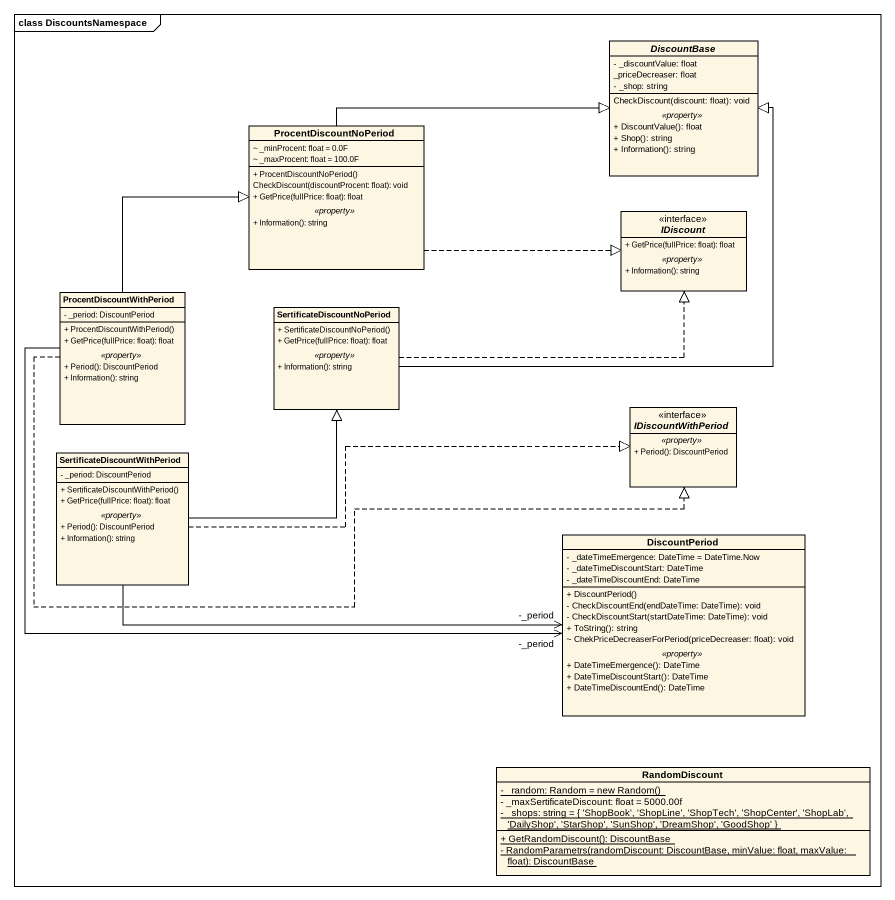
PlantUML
@startuml
mainframe class DiscountsNamespace
hide circle
hide empty members
skinparam classAttributeIconSize 0
abstract class DiscountBase {
  - _discountValue: float
  _priceDecreaser: float
  - _shop: string
  --
  CheckDiscount(discount: float): void
  .. <<property>> ..
  + DiscountValue(): float
  + Shop(): string
  + Information(): string
}
class ProcentDiscountNoPeriod {
  ~ _minProcent: float = 0.0F
  ~ _maxProcent: float = 100.0F
  --
  + ProcentDiscountNoPeriod()
  CheckDiscount(discountProcent: float): void
  + GetPrice(fullPrice: float): float
  .. <<property>> ..
  + Information(): string
}
interface IDiscount {
  + GetPrice(fullPrice: float): float
  .. <<property>> ..
  + Information(): string
}
class ProcentDiscountWithPeriod {
  - _period: DiscountPeriod
  --
  + ProcentDiscountWithPeriod()
  + GetPrice(fullPrice: float): float
  .. <<property>> ..
  + Period(): DiscountPeriod
  + Information(): string
}
class SertificateDiscountNoPeriod {
  + SertificateDiscountNoPeriod()
  + GetPrice(fullPrice: float): float
  .. <<property>> ..
  + Information(): string
}
interface IDiscountWithPeriod {
  .. <<property>> ..
  + Period(): DiscountPeriod
}
class "SertificateDiscountWithPeriod" as SertificateDiscountWithPerio {
  - _period: DiscountPeriod
  --
  + SertificateDiscountWithPeriod()
  + GetPrice(fullPrice: float): float
  .. <<property>> ..
  + Period(): DiscountPeriod
  + Information(): string
}
class DiscountPeriod {
  - _dateTimeEmergence: DateTime = DateTime.Now
  - _dateTimeDiscountStart: DateTime
  - _dateTimeDiscountEnd: DateTime
  --
  + DiscountPeriod()
  - CheckDiscountEnd(endDateTime: DateTime): void
  - CheckDiscountStart(startDateTime: DateTime): void
  + ToString(): string
  ~ ChekPriceDecreaserForPeriod(priceDecreaser: float): void
  .. <<property>> ..
  + DateTimeEmergence(): DateTime
  + DateTimeDiscountStart(): DateTime
  + DateTimeDiscountEnd(): DateTime
}
class RandomDiscount {
  {static} {field} - _random: Random = new Random()
  - _maxSertificateDiscount: float = 5000.00f
  {static} - _shops: string = { 'ShopBook', 'ShopLine', 'ShopTech', 'ShopCenter', 'ShopLab', 'DailyShop', 'StarShop', 'SunShop', 'DreamShop', 'GoodShop' }
  {static} + GetRandomDiscount(): DiscountBase
  {static} - RandomParametrs(randomDiscount: DiscountBase, minValue: float, maxValue: float): DiscountBase
}
ProcentDiscountNoPeriod -right-|> DiscountBase
ProcentDiscountNoPeriod .right.|> IDiscount
ProcentDiscountWithPeriod -up-|> ProcentDiscountNoPeriod
ProcentDiscountWithPeriod .right.|> IDiscountWithPeriod
ProcentDiscountWithPeriod -right-> "-_period" DiscountPeriod
SertificateDiscountNoPeriod -up-|> DiscountBase
SertificateDiscountNoPeriod .right.|> IDiscount
SertificateDiscountWithPerio -up-|> SertificateDiscountNoPeriod
SertificateDiscountWithPerio .right.|> IDiscountWithPeriod
SertificateDiscountWithPerio -right-> "-_period" DiscountPeriod
@enduml
